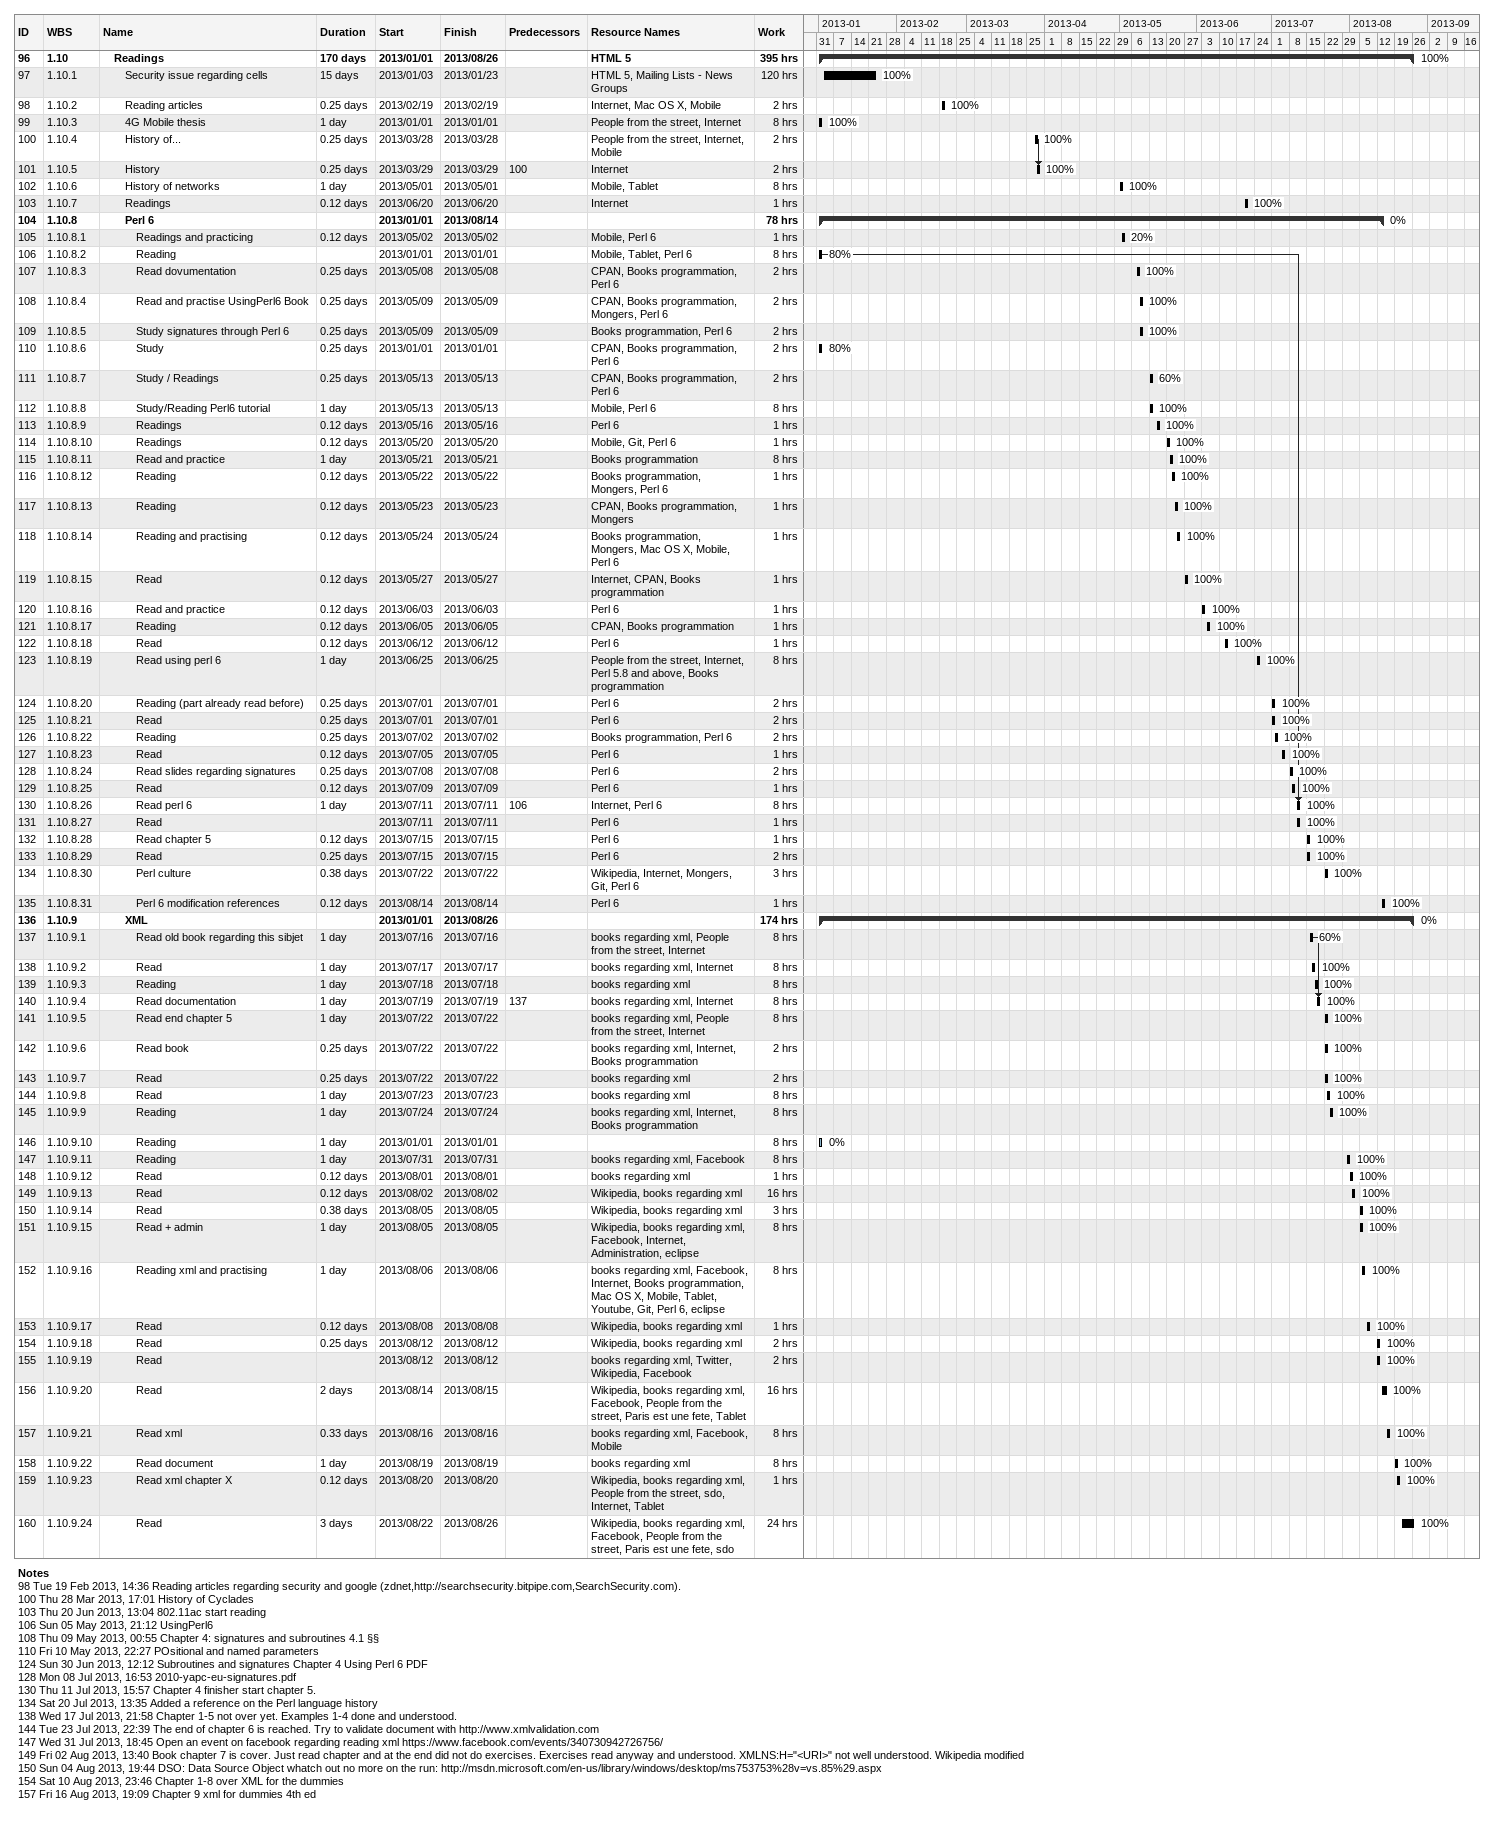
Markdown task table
| ID | WBS | Task | Duration | Start | Finish | Predecessors | Resources | % complete | Work (h) |
|---|---|---|---|---|---|---|---|---|---|
| 96 | 1.10 | **Readings** | 170d | 2013-01-01 | 2013-08-26 |  | HTML 5 | 100 | 395 |
| 97 | 1.10.1 | Security issue regarding cells | 15d | 2013-01-03 | 2013-01-23 |  | HTML 5, Mailing Lists - News Groups | 100 | 120 |
| 98 | 1.10.2 | Reading articles | 0.25d | 2013-02-19 | 2013-02-19 |  | Internet, Mac OS X, Mobile | 100 | 2 |
| 99 | 1.10.3 | 4G Mobile thesis | 1d | 2013-01-01 | 2013-01-01 |  | People from the street, Internet | 100 | 8 |
| 100 | 1.10.4 | History of... | 0.25d | 2013-03-28 | 2013-03-28 |  | People from the street, Internet, Mobile | 100 | 2 |
| 101 | 1.10.5 | History | 0.25d | 2013-03-29 | 2013-03-29 | 100 | Internet | 100 | 2 |
| 102 | 1.10.6 | History of networks | 1d | 2013-05-01 | 2013-05-01 |  | Mobile, Tablet | 100 | 8 |
| 103 | 1.10.7 | Readings | 0.12d | 2013-06-20 | 2013-06-20 |  | Internet | 100 | 1 |
| 104 | 1.10.8 | **Perl 6** |  | 2013-01-01 | 2013-08-14 |  |  | 0 | 78 |
| 105 | 1.10.8.1 | Readings and practicing | 0.12d | 2013-05-02 | 2013-05-02 |  | Mobile, Perl 6 | 20 | 1 |
| 106 | 1.10.8.2 | Reading |  | 2013-01-01 | 2013-01-01 |  | Mobile, Tablet, Perl 6 | 80 | 8 |
| 107 | 1.10.8.3 | Read dovumentation | 0.25d | 2013-05-08 | 2013-05-08 |  | CPAN, Books programmation, Perl 6 | 100 | 2 |
| 108 | 1.10.8.4 | Read and practise UsingPerl6 Book | 0.25d | 2013-05-09 | 2013-05-09 |  | CPAN, Books programmation, Mongers, Perl 6 | 100 | 2 |
| 109 | 1.10.8.5 | Study signatures through Perl 6 | 0.25d | 2013-05-09 | 2013-05-09 |  | Books programmation, Perl 6 | 100 | 2 |
| 110 | 1.10.8.6 | Study | 0.25d | 2013-01-01 | 2013-01-01 |  | CPAN, Books programmation, Perl 6 | 80 | 2 |
| 111 | 1.10.8.7 | Study / Readings | 0.25d | 2013-05-13 | 2013-05-13 |  | CPAN, Books programmation, Perl 6 | 60 | 2 |
| 112 | 1.10.8.8 | Study/Reading Perl6 tutorial | 1d | 2013-05-13 | 2013-05-13 |  | Mobile, Perl 6 | 100 | 8 |
| 113 | 1.10.8.9 | Readings | 0.12d | 2013-05-16 | 2013-05-16 |  | Perl 6 | 100 | 1 |
| 114 | 1.10.8.10 | Readings | 0.12d | 2013-05-20 | 2013-05-20 |  | Mobile, Git, Perl 6 | 100 | 1 |
| 115 | 1.10.8.11 | Read and practice | 1d | 2013-05-21 | 2013-05-21 |  | Books programmation | 100 | 8 |
| 116 | 1.10.8.12 | Reading | 0.12d | 2013-05-22 | 2013-05-22 |  | Books programmation, Mongers, Perl 6 | 100 | 1 |
| 117 | 1.10.8.13 | Reading | 0.12d | 2013-05-23 | 2013-05-23 |  | CPAN, Books programmation, Mongers | 100 | 1 |
| 118 | 1.10.8.14 | Reading and practising | 0.12d | 2013-05-24 | 2013-05-24 |  | Books programmation, Mongers, Mac OS X, Mobile, Perl 6 | 100 | 1 |
| 119 | 1.10.8.15 | Read | 0.12d | 2013-05-27 | 2013-05-27 |  | Internet, CPAN, Books programmation | 100 | 1 |
| 120 | 1.10.8.16 | Read and practice | 0.12d | 2013-06-03 | 2013-06-03 |  | Perl 6 | 100 | 1 |
| 121 | 1.10.8.17 | Reading | 0.12d | 2013-06-05 | 2013-06-05 |  | CPAN, Books programmation | 100 | 1 |
| 122 | 1.10.8.18 | Read | 0.12d | 2013-06-12 | 2013-06-12 |  | Perl 6 | 100 | 1 |
| 123 | 1.10.8.19 | Read using perl 6 | 1d | 2013-06-25 | 2013-06-25 |  | People from the street, Internet, Perl 5.8 and above, Books programmation | 100 | 8 |
| 124 | 1.10.8.20 | Reading (part already read before) | 0.25d | 2013-07-01 | 2013-07-01 |  | Perl 6 | 100 | 2 |
| 125 | 1.10.8.21 | Read | 0.25d | 2013-07-01 | 2013-07-01 |  | Perl 6 | 100 | 2 |
| 126 | 1.10.8.22 | Reading | 0.25d | 2013-07-02 | 2013-07-02 |  | Books programmation, Perl 6 | 100 | 2 |
| 127 | 1.10.8.23 | Read | 0.12d | 2013-07-05 | 2013-07-05 |  | Perl 6 | 100 | 1 |
| 128 | 1.10.8.24 | Read slides regarding signatures | 0.25d | 2013-07-08 | 2013-07-08 |  | Perl 6 | 100 | 2 |
| 129 | 1.10.8.25 | Read | 0.12d | 2013-07-09 | 2013-07-09 |  | Perl 6 | 100 | 1 |
| 130 | 1.10.8.26 | Read perl 6 | 1d | 2013-07-11 | 2013-07-11 | 106 | Internet, Perl 6 | 100 | 8 |
| 131 | 1.10.8.27 | Read |  | 2013-07-11 | 2013-07-11 |  | Perl 6 | 100 | 1 |
| 132 | 1.10.8.28 | Read chapter 5 | 0.12d | 2013-07-15 | 2013-07-15 |  | Perl 6 | 100 | 1 |
| 133 | 1.10.8.29 | Read | 0.25d | 2013-07-15 | 2013-07-15 |  | Perl 6 | 100 | 2 |
| 134 | 1.10.8.30 | Perl culture | 0.38d | 2013-07-22 | 2013-07-22 |  | Wikipedia, Internet, Mongers, Git, Perl 6 | 100 | 3 |
| 135 | 1.10.8.31 | Perl 6 modification references | 0.12d | 2013-08-14 | 2013-08-14 |  | Perl 6 | 100 | 1 |
| 136 | 1.10.9 | **XML** |  | 2013-01-01 | 2013-08-26 |  |  | 0 | 174 |
| 137 | 1.10.9.1 | Read old book regarding this sibjet | 1d | 2013-07-16 | 2013-07-16 |  | books regarding xml, People from the street, Internet | 60 | 8 |
| 138 | 1.10.9.2 | Read | 1d | 2013-07-17 | 2013-07-17 |  | books regarding xml, Internet | 100 | 8 |
| 139 | 1.10.9.3 | Reading | 1d | 2013-07-18 | 2013-07-18 |  | books regarding xml | 100 | 8 |
| 140 | 1.10.9.4 | Read documentation | 1d | 2013-07-19 | 2013-07-19 | 137 | books regarding xml, Internet | 100 | 8 |
| 141 | 1.10.9.5 | Read end chapter 5 | 1d | 2013-07-22 | 2013-07-22 |  | books regarding xml, People from the street, Internet | 100 | 8 |
| 142 | 1.10.9.6 | Read book | 0.25d | 2013-07-22 | 2013-07-22 |  | books regarding xml, Internet, Books programmation | 100 | 2 |
| 143 | 1.10.9.7 | Read | 0.25d | 2013-07-22 | 2013-07-22 |  | books regarding xml | 100 | 2 |
| 144 | 1.10.9.8 | Read | 1d | 2013-07-23 | 2013-07-23 |  | books regarding xml | 100 | 8 |
| 145 | 1.10.9.9 | Reading | 1d | 2013-07-24 | 2013-07-24 |  | books regarding xml, Internet, Books programmation | 100 | 8 |
| 146 | 1.10.9.10 | Reading | 1d | 2013-01-01 | 2013-01-01 |  |  | 0 | 8 |
| 147 | 1.10.9.11 | Reading | 1d | 2013-07-31 | 2013-07-31 |  | books regarding xml, Facebook | 100 | 8 |
| 148 | 1.10.9.12 | Read | 0.12d | 2013-08-01 | 2013-08-01 |  | books regarding xml | 100 | 1 |
| 149 | 1.10.9.13 | Read | 0.12d | 2013-08-02 | 2013-08-02 |  | Wikipedia, books regarding xml | 100 | 16 |
| 150 | 1.10.9.14 | Read | 0.38d | 2013-08-05 | 2013-08-05 |  | Wikipedia, books regarding xml | 100 | 3 |
| 151 | 1.10.9.15 | Read + admin | 1d | 2013-08-05 | 2013-08-05 |  | Wikipedia, books regarding xml, Facebook, Internet, Administration, eclipse | 100 | 8 |
| 152 | 1.10.9.16 | Reading xml and practising | 1d | 2013-08-06 | 2013-08-06 |  | books regarding xml, Facebook, Internet, Books programmation, Mac OS X, Mobile, Tablet, Youtube, Git, Perl 6, eclipse | 100 | 8 |
| 153 | 1.10.9.17 | Read | 0.12d | 2013-08-08 | 2013-08-08 |  | Wikipedia, books regarding xml | 100 | 1 |
| 154 | 1.10.9.18 | Read | 0.25d | 2013-08-12 | 2013-08-12 |  | Wikipedia, books regarding xml | 100 | 2 |
| 155 | 1.10.9.19 | Read |  | 2013-08-12 | 2013-08-12 |  | books regarding xml, Twitter, Wikipedia, Facebook | 100 | 2 |
| 156 | 1.10.9.20 | Read | 2d | 2013-08-14 | 2013-08-15 |  | Wikipedia, books regarding xml, Facebook, People from the street, Paris est une fete, Tablet | 100 | 16 |
| 157 | 1.10.9.21 | Read xml | 0.33d | 2013-08-16 | 2013-08-16 |  | books regarding xml, Facebook, Mobile | 100 | 8 |
| 158 | 1.10.9.22 | Read document | 1d | 2013-08-19 | 2013-08-19 |  | books regarding xml | 100 | 8 |
| 159 | 1.10.9.23 | Read xml chapter X | 0.12d | 2013-08-20 | 2013-08-20 |  | Wikipedia, books regarding xml, People from the street, sdo, Internet, Tablet | 100 | 1 |
| 160 | 1.10.9.24 | Read | 3d | 2013-08-22 | 2013-08-26 |  | Wikipedia, books regarding xml, Facebook, People from the street, Paris est une fete, sdo | 100 | 24 |

Notes
- 98: Tue 19 Feb 2013, 14:36 Reading articles regarding security and google (zdnet,http://searchsecurity.bitpipe.com,SearchSecurity.com).
- 100: Thu 28 Mar 2013, 17:01 History of Cyclades
- 103: Thu 20 Jun 2013, 13:04 802.11ac start reading
- 106: Sun 05 May 2013, 21:12 UsingPerl6
- 108: Thu 09 May 2013, 00:55 Chapter 4: signatures and subroutines 4.1 §§
- 110: Fri 10 May 2013, 22:27 POsitional and named parameters
- 124: Sun 30 Jun 2013, 12:12 Subroutines and signatures Chapter 4 Using Perl 6 PDF
- 128: Mon 08 Jul 2013, 16:53 2010-yapc-eu-signatures.pdf
- 130: Thu 11 Jul 2013, 15:57 Chapter 4 finisher start chapter 5.
- 134: Sat 20 Jul 2013, 13:35 Added a reference on the Perl language history
- 138: Wed 17 Jul 2013, 21:58 Chapter 1-5 not over yet. Examples 1-4 done and understood.
- 144: Tue 23 Jul 2013, 22:39 The end of chapter 6 is reached. Try to validate document with http://www.xmlvalidation.com
- 147: Wed 31 Jul 2013, 18:45 Open an event on facebook regarding reading xml https://www.facebook.com/events/340730942726756/
- 149: Fri 02 Aug 2013, 13:40 Book chapter 7 is cover. Just read chapter and at the end did not do exercises. Exercises read anyway and understood. XMLNS:H="<URI>" not well understood. Wikipedia modified
- 150: Sun 04 Aug 2013, 19:44 DSO: Data Source Object whatch out no more on the run: http://msdn.microsoft.com/en-us/library/windows/desktop/ms753753%28v=vs.85%29.aspx
- 154: Sat 10 Aug 2013, 23:46 Chapter 1-8 over XML for the dummies
- 157: Fri 16 Aug 2013, 19:09 Chapter 9 xml for dummies 4th ed
